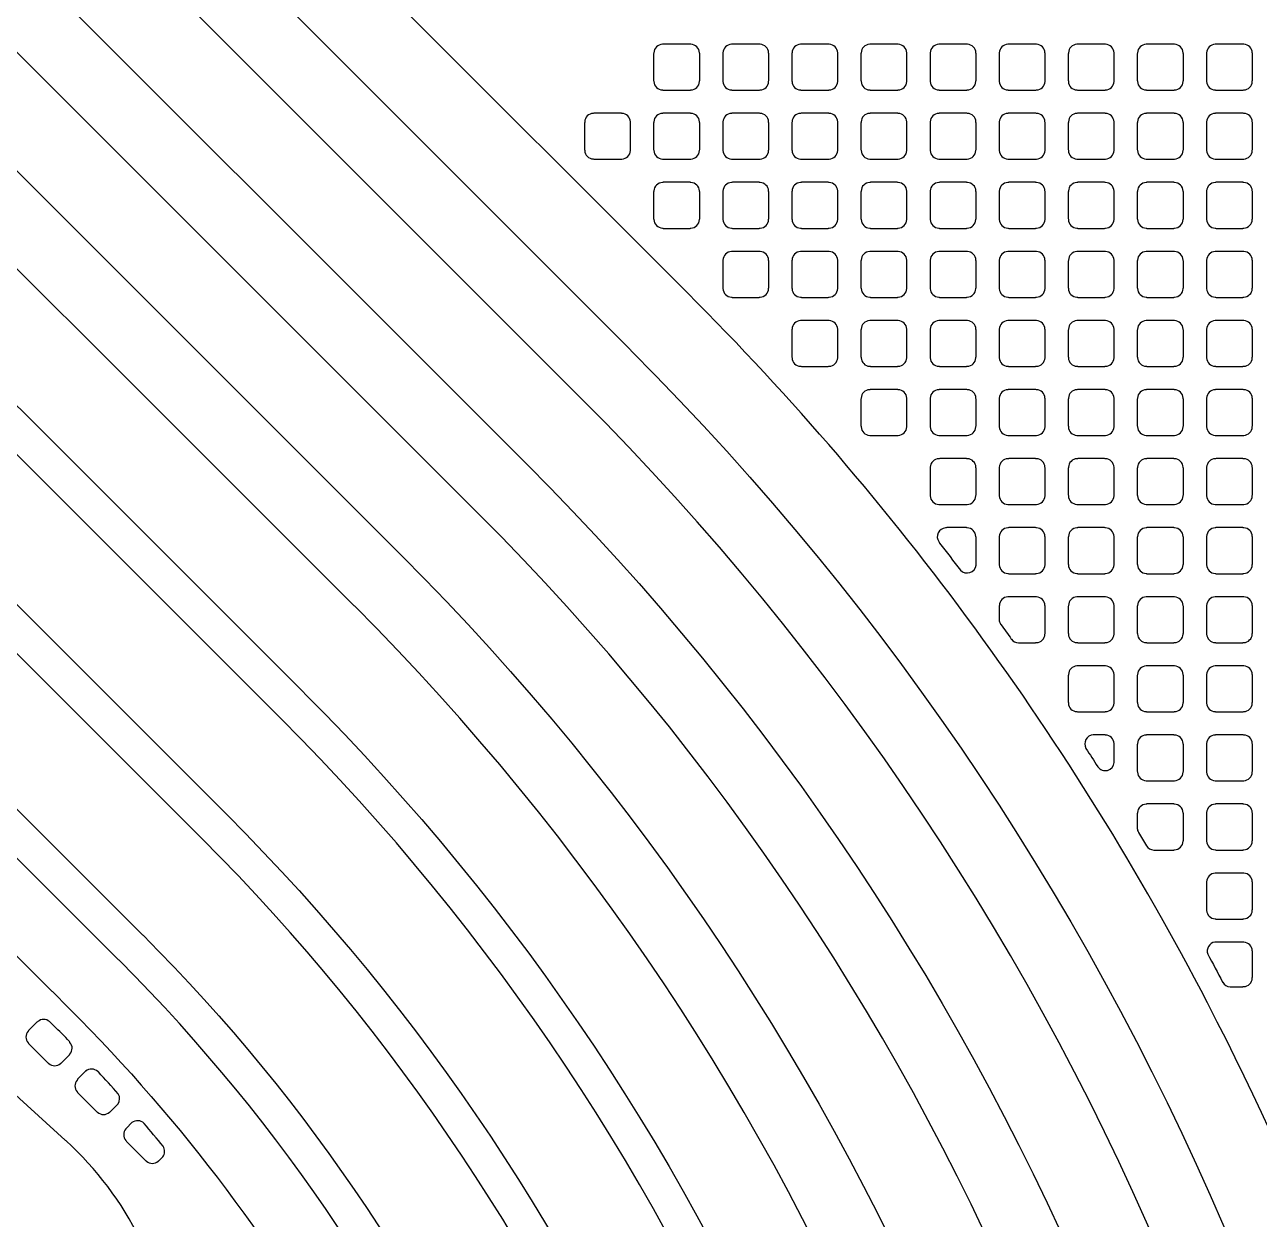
# Model space of a CAD drawing. Header units: millimetres. Extents: x 3440 to 3572, y 2 to 96.
# Drawn here: x 3527.485 to 3530.208, y 55.9 to 58.536 of the extents above; entities that cross this region are included whole.
import ezdxf

# ---------------------------------------------------------------- set-up
doc = ezdxf.new("R2010")
doc.units = ezdxf.units.MM
doc.header["$LTSCALE"] = 23.1
doc.layers.add('gbr-dxf', color=7, linetype='CONTINUOUS')
doc.layers.add('gbr-outline-dxf', color=2, linetype='CONTINUOUS')

msp = doc.modelspace()

# ---------------------------------------------------------------- linework, layer by layer
at = {"layer": 'gbr-dxf', "linetype": 'Continuous'}
for points in [[(3526.2816, 60.3579), (3528.821, 57.8184, -0.008901), (3528.8227, 57.8167, -0.198817), (3530.6284, 53.455, -0.009964)], [(3530.476, 53.4576, 0.198805), (3528.7133, 57.7107, -0.008527), (3528.7117, 57.7123), (3526.1736, 60.2504, -0.047409)], [(3526.0241, 60.1348), (3528.5916, 57.5673, -0.008541), (3528.5932, 57.5657, -0.198904), (3530.2983, 53.4491, -0.009964)], [(3530.2771, 49.9485, -0.19468), (3530.1459, 50.2667, -0.010745), (3530.1458, 50.2697), (3530.1458, 53.4471, -0.007697), (3530.1458, 53.449, -0.011768), (3530.1459, 53.4524, 0.198646), (3528.4871, 57.4563, -0.008795), (3528.4854, 57.4579), (3525.9145, 60.0288, -0.041071)], [(3525.7739, 59.9073), (3528.315, 57.3663, -0.013686), (3528.3179, 57.3635, -0.198913), (3529.9663, 53.3841, -0.007684), (3529.9663, 53.3821), (3529.9663, 50.2273, -0.007344), (3529.9662, 50.2255, 0.198037), (3530.1207, 49.8545, -0.008541), (3530.1223, 49.8529), (3530.3424, 49.6328, -0.01376)], [(3530.2375, 49.5221), (3530.0129, 49.7467, -0.009258), (3530.0112, 49.7485, -0.197955), (3529.8138, 50.2273, -0.007691), (3529.8139, 50.2293), (3529.8139, 53.3841, -0.007639), (3529.8139, 53.386, 0.198631), (3528.213, 57.2529, -0.013852), (3528.21, 57.2557), (3525.6624, 59.8033, -0.041025)], [(3525.5887, 59.5744), (3528.1004, 57.0627, -0.019676), (3528.1025, 57.0607, -0.198904), (3529.5998, 53.4458, -0.01087), (3529.5997, 53.4444), (3529.5997, 50.2527, -0.010722), (3529.5997, 50.2514, 0.198521), (3529.856, 49.634, -0.012506), (3529.8572, 49.6328), (3529.9777, 49.5123, -0.019717), (3529.9798, 49.5103, 0.198972), (3530.5817, 49.2609, -0.010857)], [(3530.5803, 49.1847, -0.197764), (3529.9279, 49.4544, -0.01972), (3529.9258, 49.4564), (3529.8021, 49.5801, -0.012236), (3529.801, 49.5813, -0.198468), (3529.5235, 50.2527, -0.01087), (3529.5235, 50.2541), (3529.5235, 53.4458, -0.010844), (3529.5236, 53.4471, 0.19869), (3528.0506, 57.0049, -0.019288), (3528.0485, 57.0068), (3525.5329, 59.5224, -0.042856)], [(3525.3895, 59.3347), (3527.9302, 56.794, -0.01212), (3527.9313, 56.7928, -0.198692), (3529.2949, 53.5018, -0.016823), (3529.295, 53.4994), (3529.295, 53.4994, -0.01087), (3529.2949, 53.498), (3529.2949, 50.208, -0.010757), (3529.2949, 50.2067, 0.198637), (3529.6091, 49.4496, -0.012534), (3529.6103, 49.4484), (3529.6653, 49.3934, -0.019705), (3529.6674, 49.3915, 0.198958), (3530.3503, 49.1085, -0.01087)], [(3530.3489, 49.0323, -0.197884), (3529.6155, 49.3356, -0.019695), (3529.6134, 49.3375), (3529.5552, 49.3957, -0.012167), (3529.5541, 49.3968, -0.198591), (3529.2187, 50.208, -0.01087), (3529.2187, 50.2094), (3529.2187, 53.4974, -0.014135), (3529.2187, 53.4994, 0.19892), (3527.8763, 56.7401, -0.012506), (3527.8751, 56.7413), (3525.3338, 59.2826, -0.042133)], [(3530.6024, 55.0527, 0.055953), (3530.0952, 56.3752, -0.032848), (3530.0938, 56.3781, 0.07689), (3528.947, 57.9444, -0.024028), (3528.9454, 57.9461), (3527.6296, 59.262, -0.019428)], [(3525.1076, 59.1655), (3527.744, 56.529, -0.019676), (3527.7461, 56.5271, -0.198902), (3528.9015, 53.7376, -0.01087), (3528.9015, 53.7363), (3528.9015, 50.2131, -0.010769), (3528.9015, 50.2118, 0.19862), (3529.2459, 49.3815, -0.012055), (3529.247, 49.3804), (3529.2868, 49.3406, -0.019359), (3529.2889, 49.3386, 0.198916), (3530.2124, 48.9561, -0.01087)], [(3530.211, 48.8799, -0.198101), (3529.2371, 49.2827, -0.019968), (3529.2349, 49.2847), (3529.192, 49.3276, -0.012668), (3529.1908, 49.3288, -0.198561), (3528.8253, 50.2131, -0.01087), (3528.8253, 50.2145), (3528.8253, 53.7376, -0.010831), (3528.8253, 53.739, 0.198623), (3527.6942, 56.4712, -0.019306), (3527.6921, 56.4731), (3525.0518, 59.1135, -0.042015)], [(3527.7397, 55.8566, 0.09403), (3527.5763, 56.0736, -0.024145), (3527.5746, 56.0753), (3527.1627, 56.4504, -0.013805), (3527.1618, 56.4512), (3527.0506, 56.5525, -0.028856), (3527.0485, 56.5544), (3526.0353, 57.4772, -0.027541), (3526.0333, 57.479), (3525.8099, 57.6824, -0.032548), (3525.8075, 57.6846), (3524.7946, 58.6071, -0.031164)], [(3525.3816, 58.6053, 0.111689), (3525.4464, 58.5027, -0.023293), (3525.4479, 58.5011), (3526.1436, 57.8052, -0.012841), (3526.1444, 57.8045), (3526.5741, 57.3747, -0.027224), (3526.576, 57.3729), (3526.6823, 57.2665, -0.013375), (3526.6831, 57.2657), (3527.0048, 56.944, -0.036076), (3527.0073, 56.9415), (3527.1128, 56.836, -0.028235), (3527.1147, 56.8341), (3527.5435, 56.4053, -0.03685), (3527.5461, 56.4027), (3527.5822, 56.3665, -0.023862), (3527.584, 56.3649, -0.142486), (3528.5834, 54.5458, -0.014431)]]:
    msp.add_lwpolyline(points, format="xyb", dxfattribs=at)
for points in [[(3528.8723, 58.4128, -0.095462), (3528.8727, 58.4109, 0.393729), (3528.8916, 58.3921, -0.095482), (3528.8934, 58.3917), (3528.9527, 58.3917, -0.092621), (3528.9545, 58.3921, 0.393729), (3528.9734, 58.4109, -0.101678), (3528.9739, 58.4129), (3528.9739, 58.4722, -0.092621), (3528.9735, 58.474, 0.393729), (3528.9546, 58.4928, -0.092282), (3528.9528, 58.4932), (3528.8935, 58.4932, -0.095462), (3528.8916, 58.4928, 0.393729), (3528.8727, 58.474, -0.09841), (3528.8723, 58.472)], [(3529.0247, 58.4128, -0.095462), (3529.0251, 58.4109, 0.393729), (3529.044, 58.3921, -0.092282), (3529.0457, 58.3917), (3529.1051, 58.3917, -0.101214), (3529.107, 58.3921, 0.393729), (3529.1259, 58.411, -0.088868), (3529.1262, 58.4127), (3529.1262, 58.4722, -0.092621), (3529.1258, 58.474, 0.393729), (3529.107, 58.4928, -0.095482), (3529.1051, 58.4932), (3529.0459, 58.4932, -0.098843), (3529.044, 58.4928, 0.393729), (3529.0251, 58.4739, -0.09841), (3529.0247, 58.472)], [(3529.177, 58.4128, -0.098843), (3529.1775, 58.4109, 0.393729), (3529.1964, 58.3921, -0.092282), (3529.1981, 58.3917), (3529.2574, 58.3917, -0.101214), (3529.2594, 58.3921, 0.393729), (3529.2783, 58.411, -0.09841), (3529.2787, 58.4129), (3529.2787, 58.472, -0.101214), (3529.2782, 58.474, 0.393729), (3529.2594, 58.4928, -0.095482), (3529.2575, 58.4932), (3529.1983, 58.4932, -0.098843), (3529.1964, 58.4928, 0.393729), (3529.1775, 58.4739, -0.101678), (3529.177, 58.472)], [(3529.3295, 58.4129, -0.098843), (3529.33, 58.411, 0.393729), (3529.3488, 58.3921, -0.101678), (3529.3508, 58.3917), (3529.4099, 58.3917, -0.098843), (3529.4118, 58.3921, 0.393729), (3529.4306, 58.411, -0.09841), (3529.4311, 58.4129), (3529.4311, 58.472, -0.101214), (3529.4306, 58.4739, 0.393729), (3529.4118, 58.4928, -0.09841), (3529.4099, 58.4932), (3529.3507, 58.4932, -0.101214), (3529.3488, 58.4928, 0.393729), (3529.3299, 58.4739, -0.088868), (3529.3295, 58.4722)], [(3529.4819, 58.4128, -0.095462), (3529.4823, 58.4109, 0.393729), (3529.5012, 58.3921, -0.095482), (3529.503, 58.3917), (3529.5623, 58.3917, -0.092621), (3529.5641, 58.3921, 0.393729), (3529.583, 58.4109, -0.101678), (3529.5835, 58.4129), (3529.5835, 58.4722, -0.092621), (3529.5831, 58.474, 0.393729), (3529.5642, 58.4928, -0.092282), (3529.5624, 58.4932), (3529.5031, 58.4932, -0.095462), (3529.5012, 58.4928, 0.393729), (3529.4823, 58.474, -0.09841), (3529.4819, 58.472)], [(3529.6343, 58.4128, -0.095462), (3529.6347, 58.4109, 0.393729), (3529.6536, 58.3921, -0.092282), (3529.6553, 58.3917), (3529.7146, 58.3917, -0.101214), (3529.7166, 58.3921, 0.393729), (3529.7355, 58.411, -0.088868), (3529.7358, 58.4127), (3529.7358, 58.4722, -0.092621), (3529.7354, 58.474, 0.393729), (3529.7166, 58.4928, -0.095482), (3529.7147, 58.4932), (3529.6555, 58.4932, -0.098843), (3529.6536, 58.4928, 0.393729), (3529.6347, 58.4739, -0.09841), (3529.6343, 58.472)], [(3529.7866, 58.413, -0.104567), (3529.7871, 58.411, 0.393729), (3529.806, 58.3921, -0.09841), (3529.8079, 58.3917), (3529.8671, 58.3917, -0.095462), (3529.869, 58.3921, 0.393729), (3529.8878, 58.4109, -0.104195), (3529.8883, 58.413), (3529.8883, 58.4718, -0.10699), (3529.8878, 58.4739, 0.393729), (3529.8689, 58.4928, -0.101678), (3529.867, 58.4932), (3529.8078, 58.4932, -0.092621), (3529.806, 58.4928, 0.393729), (3529.7872, 58.474, -0.107228), (3529.7866, 58.4719)], [(3529.9391, 58.4128, -0.095462), (3529.9395, 58.411, 0.393729), (3529.9584, 58.3921, -0.09841), (3529.9603, 58.3917), (3530.0195, 58.3917, -0.095462), (3530.0214, 58.3921, 0.393729), (3530.0402, 58.4109, -0.101678), (3530.0407, 58.4129), (3530.0407, 58.4719, -0.104567), (3530.0402, 58.4739, 0.393729), (3530.0213, 58.4928, -0.101678), (3530.0194, 58.4932), (3529.9602, 58.4932, -0.092621), (3529.9584, 58.4928, 0.393729), (3529.9396, 58.474, -0.09841), (3529.9391, 58.4721)], [(3530.0915, 58.4128, -0.095462), (3530.0919, 58.4109, 0.393729), (3530.1108, 58.3921, -0.095482), (3530.1126, 58.3917), (3530.1719, 58.3917, -0.092621), (3530.1737, 58.3921, 0.393729), (3530.1926, 58.4109, -0.101678), (3530.1931, 58.4129), (3530.1931, 58.4722, -0.092621), (3530.1927, 58.474, 0.393729), (3530.1738, 58.4928, -0.092282), (3530.172, 58.4932), (3530.1127, 58.4932, -0.095462), (3530.1108, 58.4928, 0.393729), (3530.0919, 58.474, -0.09841), (3530.0915, 58.472)], [(3528.7199, 58.2603, -0.122864), (3528.7204, 58.2585, 0.393733), (3528.7392, 58.2398, -0.122363), (3528.7409, 58.2393), (3528.8003, 58.2393, -0.098843), (3528.8022, 58.2397, 0.393729), (3528.8211, 58.2586, -0.095482), (3528.8215, 58.2604), (3528.8215, 58.3196, -0.098843), (3528.821, 58.3216, 0.393729), (3528.8022, 58.3404, -0.09841), (3528.8003, 58.3409), (3528.7411, 58.3409, -0.101214), (3528.7392, 58.3404, 0.393729), (3528.7203, 58.3215, -0.092282), (3528.7199, 58.3197)], [(3528.8723, 58.2604, -0.095462), (3528.8727, 58.2585, 0.393729), (3528.8916, 58.2397, -0.092282), (3528.8934, 58.2393), (3528.9528, 58.2393, -0.089302), (3528.9545, 58.2397, 0.393729), (3528.9734, 58.2585, -0.101678), (3528.9739, 58.2605), (3528.9739, 58.3198, -0.092621), (3528.9735, 58.3216, 0.393729), (3528.9546, 58.3404, -0.095482), (3528.9528, 58.3409), (3528.8935, 58.3409, -0.098843), (3528.8916, 58.3404, 0.393729), (3528.8727, 58.3216, -0.09841), (3528.8723, 58.3196)], [(3529.0247, 58.2604, -0.095462), (3529.0251, 58.2585, 0.393729), (3529.044, 58.2397, -0.088868), (3529.0457, 58.2393), (3529.1051, 58.2393, -0.098843), (3529.107, 58.2397, 0.393729), (3529.1259, 58.2586, -0.088868), (3529.1262, 58.2603), (3529.1262, 58.3198, -0.092621), (3529.1258, 58.3216, 0.393729), (3529.107, 58.3404, -0.09841), (3529.1051, 58.3409), (3529.0459, 58.3409, -0.101214), (3529.044, 58.3404, 0.393729), (3529.0251, 58.3215, -0.09841), (3529.0247, 58.3196)], [(3529.177, 58.2604, -0.098843), (3529.1775, 58.2585, 0.393729), (3529.1964, 58.2397, -0.088868), (3529.1981, 58.2393), (3529.2575, 58.2393, -0.098843), (3529.2594, 58.2397, 0.393729), (3529.2783, 58.2586, -0.09841), (3529.2787, 58.2605), (3529.2787, 58.3196, -0.101214), (3529.2782, 58.3216, 0.393729), (3529.2594, 58.3404, -0.09841), (3529.2575, 58.3409), (3529.1983, 58.3409, -0.101214), (3529.1964, 58.3404, 0.393729), (3529.1775, 58.3215, -0.101678), (3529.177, 58.3196)], [(3529.3295, 58.2605, -0.098843), (3529.33, 58.2586, 0.393729), (3529.3488, 58.2397, -0.09841), (3529.3507, 58.2393), (3529.4099, 58.2393, -0.095462), (3529.4118, 58.2397, 0.393729), (3529.4306, 58.2586, -0.09841), (3529.4311, 58.2605), (3529.4311, 58.3196, -0.101214), (3529.4306, 58.3215, 0.393729), (3529.4118, 58.3404, -0.101678), (3529.4098, 58.3409), (3529.3508, 58.3409, -0.104567), (3529.3488, 58.3404, 0.393729), (3529.3299, 58.3215, -0.088868), (3529.3295, 58.3198)], [(3529.4819, 58.2604, -0.095462), (3529.4823, 58.2585, 0.393729), (3529.5012, 58.2397, -0.092282), (3529.503, 58.2393), (3529.5624, 58.2393, -0.089302), (3529.5641, 58.2397, 0.393729), (3529.583, 58.2585, -0.101678), (3529.5835, 58.2605), (3529.5835, 58.3198, -0.092621), (3529.5831, 58.3216, 0.393729), (3529.5642, 58.3404, -0.095482), (3529.5624, 58.3409), (3529.5031, 58.3409, -0.098843), (3529.5012, 58.3404, 0.393729), (3529.4823, 58.3216, -0.09841), (3529.4819, 58.3196)], [(3529.6343, 58.2604, -0.095462), (3529.6347, 58.2585, 0.393729), (3529.6536, 58.2397, -0.088868), (3529.6553, 58.2393), (3529.7147, 58.2393, -0.098843), (3529.7166, 58.2397, 0.393729), (3529.7355, 58.2586, -0.088868), (3529.7358, 58.2603), (3529.7358, 58.3198, -0.092621), (3529.7354, 58.3216, 0.393729), (3529.7166, 58.3404, -0.09841), (3529.7147, 58.3409), (3529.6555, 58.3409, -0.101214), (3529.6536, 58.3404, 0.393729), (3529.6347, 58.3215, -0.09841), (3529.6343, 58.3196)], [(3529.7866, 58.2606, -0.104567), (3529.7871, 58.2586, 0.393729), (3529.806, 58.2397, -0.095482), (3529.8078, 58.2393), (3529.8672, 58.2393, -0.092621), (3529.869, 58.2397, 0.393729), (3529.8878, 58.2585, -0.104195), (3529.8883, 58.2606), (3529.8883, 58.3194, -0.10699), (3529.8878, 58.3215, 0.393729), (3529.8689, 58.3404, -0.104195), (3529.8669, 58.3409), (3529.8079, 58.3409, -0.095462), (3529.806, 58.3404, 0.393729), (3529.7872, 58.3216, -0.107228), (3529.7866, 58.3195)], [(3529.9391, 58.2604, -0.095462), (3529.9395, 58.2586, 0.393729), (3529.9584, 58.2397, -0.095482), (3529.9603, 58.2393), (3530.0196, 58.2393, -0.092621), (3530.0214, 58.2397, 0.393729), (3530.0402, 58.2585, -0.101678), (3530.0407, 58.2605), (3530.0407, 58.3195, -0.104567), (3530.0402, 58.3215, 0.393729), (3530.0213, 58.3404, -0.104195), (3530.0193, 58.3409), (3529.9603, 58.3409, -0.095462), (3529.9584, 58.3404, 0.393729), (3529.9396, 58.3216, -0.09841), (3529.9391, 58.3197)], [(3530.0915, 58.2604, -0.095462), (3530.0919, 58.2585, 0.393729), (3530.1108, 58.2397, -0.092282), (3530.1126, 58.2393), (3530.172, 58.2393, -0.089302), (3530.1737, 58.2397, 0.393729), (3530.1926, 58.2585, -0.101678), (3530.1931, 58.2605), (3530.1931, 58.3198, -0.092621), (3530.1927, 58.3216, 0.393729), (3530.1738, 58.3404, -0.095482), (3530.172, 58.3409), (3530.1127, 58.3409, -0.098843), (3530.1108, 58.3404, 0.393729), (3530.0919, 58.3216, -0.09841), (3530.0915, 58.3196)], [(3528.8723, 58.108, -0.128101), (3528.8728, 58.1061, 0.393732), (3528.8916, 58.0874, -0.134598), (3528.8935, 58.0868), (3528.9526, 58.0868, -0.098843), (3528.9545, 58.0873, 0.393729), (3528.9734, 58.1061, -0.101678), (3528.9739, 58.1081), (3528.9739, 58.1674, -0.092621), (3528.9735, 58.1692, 0.393729), (3528.9546, 58.188, -0.09841), (3528.9527, 58.1885), (3528.8936, 58.1885, -0.101214), (3528.8916, 58.188, 0.393729), (3528.8727, 58.1692, -0.09841), (3528.8723, 58.1672)], [(3529.0247, 58.108, -0.095462), (3529.0251, 58.1061, 0.393729), (3529.044, 58.0873, -0.09841), (3529.0459, 58.0868), (3529.1049, 58.0868, -0.10699), (3529.107, 58.0873, 0.393729), (3529.1259, 58.1062, -0.088868), (3529.1262, 58.1079), (3529.1262, 58.1674, -0.092621), (3529.1258, 58.1692, 0.393729), (3529.107, 58.188, -0.101678), (3529.105, 58.1885), (3529.046, 58.1885, -0.104567), (3529.044, 58.188, 0.393729), (3529.0251, 58.1691, -0.09841), (3529.0247, 58.1672)], [(3529.177, 58.108, -0.098843), (3529.1775, 58.1061, 0.393729), (3529.1964, 58.0873, -0.09841), (3529.1983, 58.0868), (3529.2573, 58.0868, -0.10699), (3529.2594, 58.0873, 0.393729), (3529.2783, 58.1062, -0.09841), (3529.2787, 58.1081), (3529.2787, 58.1672, -0.101214), (3529.2782, 58.1692, 0.393729), (3529.2594, 58.188, -0.101678), (3529.2574, 58.1885), (3529.1984, 58.1885, -0.104567), (3529.1964, 58.188, 0.393729), (3529.1775, 58.1691, -0.101678), (3529.177, 58.1672)], [(3529.3295, 58.1081, -0.098843), (3529.33, 58.1062, 0.393729), (3529.3488, 58.0873, -0.107228), (3529.3509, 58.0868), (3529.4098, 58.0868, -0.104567), (3529.4118, 58.0873, 0.393729), (3529.4306, 58.1062, -0.09841), (3529.4311, 58.1081), (3529.4311, 58.1672, -0.101214), (3529.4306, 58.1691, 0.393729), (3529.4118, 58.188, -0.104195), (3529.4097, 58.1885), (3529.3508, 58.1885, -0.10699), (3529.3488, 58.188, 0.393729), (3529.3299, 58.1691, -0.088868), (3529.3295, 58.1674)], [(3529.4819, 58.108, -0.095462), (3529.4823, 58.1061, 0.393729), (3529.5012, 58.0873, -0.101678), (3529.5031, 58.0868), (3529.5622, 58.0868, -0.098843), (3529.5641, 58.0873, 0.393729), (3529.583, 58.1061, -0.101678), (3529.5835, 58.1081), (3529.5835, 58.1674, -0.092621), (3529.5831, 58.1692, 0.393729), (3529.5642, 58.188, -0.09841), (3529.5623, 58.1885), (3529.5032, 58.1885, -0.101214), (3529.5012, 58.188, 0.393729), (3529.4823, 58.1692, -0.09841), (3529.4819, 58.1672)], [(3529.6343, 58.108, -0.095462), (3529.6347, 58.1061, 0.393729), (3529.6536, 58.0873, -0.09841), (3529.6555, 58.0868), (3529.7145, 58.0868, -0.10699), (3529.7166, 58.0873, 0.393729), (3529.7355, 58.1062, -0.088868), (3529.7358, 58.1079), (3529.7358, 58.1674, -0.092621), (3529.7354, 58.1692, 0.393729), (3529.7166, 58.188, -0.101678), (3529.7146, 58.1885), (3529.6556, 58.1885, -0.104567), (3529.6536, 58.188, 0.393729), (3529.6347, 58.1691, -0.09841), (3529.6343, 58.1672)], [(3529.7866, 58.1082, -0.104567), (3529.7871, 58.1062, 0.393729), (3529.806, 58.0873, -0.104195), (3529.808, 58.0868), (3529.867, 58.0868, -0.101214), (3529.869, 58.0873, 0.393729), (3529.8878, 58.1061, -0.104195), (3529.8883, 58.1082), (3529.8883, 58.167, -0.10699), (3529.8878, 58.1691, 0.393729), (3529.8689, 58.188, -0.107228), (3529.8669, 58.1885), (3529.8079, 58.1885, -0.098843), (3529.806, 58.188, 0.393729), (3529.7872, 58.1692, -0.107228), (3529.7866, 58.1671)], [(3529.9391, 58.108, -0.095462), (3529.9395, 58.1062, 0.393729), (3529.9584, 58.0873, -0.104195), (3529.9604, 58.0868), (3530.0194, 58.0868, -0.101214), (3530.0214, 58.0873, 0.393729), (3530.0402, 58.1061, -0.101678), (3530.0407, 58.1081), (3530.0407, 58.1671, -0.104567), (3530.0402, 58.1691, 0.393729), (3530.0213, 58.188, -0.107228), (3530.0193, 58.1885), (3529.9603, 58.1885, -0.098843), (3529.9584, 58.188, 0.393729), (3529.9396, 58.1692, -0.09841), (3529.9391, 58.1673)], [(3530.0915, 58.108, -0.095462), (3530.0919, 58.1061, 0.393729), (3530.1108, 58.0873, -0.101678), (3530.1127, 58.0868), (3530.1718, 58.0868, -0.098843), (3530.1737, 58.0873, 0.393729), (3530.1926, 58.1061, -0.101678), (3530.1931, 58.1081), (3530.1931, 58.1674, -0.092621), (3530.1927, 58.1692, 0.393729), (3530.1738, 58.188, -0.09841), (3530.1719, 58.1885), (3530.1128, 58.1885, -0.101214), (3530.1108, 58.188, 0.393729), (3530.0919, 58.1692, -0.09841), (3530.0915, 58.1672)], [(3529.0247, 57.9555, -0.119351), (3529.0251, 57.9538, 0.393743), (3529.044, 57.9349, -0.119092), (3529.0457, 57.9344), (3529.105, 57.9344, -0.101214), (3529.107, 57.9349, 0.393729), (3529.1258, 57.9538, -0.092282), (3529.1262, 57.9556), (3529.1262, 58.0149, -0.095462), (3529.1258, 58.0167, 0.393729), (3529.107, 58.0356, -0.095482), (3529.1051, 58.036), (3529.0459, 58.036, -0.098843), (3529.044, 58.0356, 0.393729), (3529.0251, 58.0167, -0.095482), (3529.0247, 58.0149)], [(3529.177, 57.9556, -0.098843), (3529.1775, 57.9537, 0.393729), (3529.1964, 57.9349, -0.095482), (3529.1982, 57.9344), (3529.2574, 57.9344, -0.104567), (3529.2594, 57.9349, 0.393729), (3529.2783, 57.9538, -0.09841), (3529.2787, 57.9557), (3529.2787, 58.0148, -0.101214), (3529.2782, 58.0168, 0.393729), (3529.2594, 58.0356, -0.092282), (3529.2576, 58.036), (3529.1982, 58.036, -0.095462), (3529.1964, 58.0356, 0.393729), (3529.1775, 58.0167, -0.101678), (3529.177, 58.0148)], [(3529.3295, 57.9557, -0.098843), (3529.33, 57.9538, 0.393729), (3529.3488, 57.9349, -0.104195), (3529.3508, 57.9344), (3529.4098, 57.9344, -0.101214), (3529.4118, 57.9349, 0.393729), (3529.4306, 57.9538, -0.09841), (3529.4311, 57.9557), (3529.4311, 58.0148, -0.101214), (3529.4306, 58.0167, 0.393729), (3529.4118, 58.0356, -0.095482), (3529.4099, 58.036), (3529.3507, 58.036, -0.098843), (3529.3488, 58.0356, 0.393729), (3529.3299, 58.0167, -0.088868), (3529.3295, 58.015)], [(3529.4819, 57.9556, -0.095462), (3529.4823, 57.9537, 0.393729), (3529.5012, 57.9349, -0.09841), (3529.5031, 57.9344), (3529.5623, 57.9344, -0.095462), (3529.5641, 57.9349, 0.393729), (3529.583, 57.9537, -0.101678), (3529.5835, 57.9557), (3529.5835, 58.015, -0.092621), (3529.5831, 58.0168, 0.393729), (3529.5642, 58.0356, -0.088868), (3529.5625, 58.036), (3529.503, 58.036, -0.092621), (3529.5012, 58.0356, 0.393729), (3529.4823, 58.0168, -0.09841), (3529.4819, 58.0148)], [(3529.6343, 57.9556, -0.095462), (3529.6347, 57.9537, 0.393729), (3529.6536, 57.9349, -0.095482), (3529.6554, 57.9344), (3529.7146, 57.9344, -0.104567), (3529.7166, 57.9349, 0.393729), (3529.7355, 57.9538, -0.088868), (3529.7358, 57.9555), (3529.7358, 58.015, -0.092621), (3529.7354, 58.0168, 0.393729), (3529.7166, 58.0356, -0.092282), (3529.7148, 58.036), (3529.6554, 58.036, -0.095462), (3529.6536, 58.0356, 0.393729), (3529.6347, 58.0167, -0.09841), (3529.6343, 58.0148)], [(3529.7866, 57.9558, -0.104567), (3529.7871, 57.9538, 0.393729), (3529.806, 57.9349, -0.101678), (3529.808, 57.9344), (3529.8671, 57.9344, -0.098843), (3529.869, 57.9349, 0.393729), (3529.8878, 57.9537, -0.104195), (3529.8883, 57.9558), (3529.8883, 58.0146, -0.10699), (3529.8878, 58.0167, 0.393729), (3529.8689, 58.0356, -0.09841), (3529.867, 58.036), (3529.8078, 58.036, -0.089302), (3529.806, 58.0356, 0.393729), (3529.7872, 58.0168, -0.107228), (3529.7866, 58.0147)], [(3529.9391, 57.9556, -0.095462), (3529.9395, 57.9538, 0.393729), (3529.9584, 57.9349, -0.101678), (3529.9604, 57.9344), (3530.0195, 57.9344, -0.098843), (3530.0214, 57.9349, 0.393729), (3530.0402, 57.9537, -0.101678), (3530.0407, 57.9557), (3530.0407, 58.0147, -0.104567), (3530.0402, 58.0167, 0.393729), (3530.0213, 58.0356, -0.09841), (3530.0194, 58.036), (3529.9602, 58.036, -0.089302), (3529.9584, 58.0356, 0.393729), (3529.9396, 58.0168, -0.09841), (3529.9391, 58.0149)], [(3530.0915, 57.9556, -0.095462), (3530.0919, 57.9537, 0.393729), (3530.1108, 57.9349, -0.09841), (3530.1127, 57.9344), (3530.1719, 57.9344, -0.095462), (3530.1737, 57.9349, 0.393729), (3530.1926, 57.9537, -0.101678), (3530.1931, 57.9557), (3530.1931, 58.015, -0.092621), (3530.1927, 58.0168, 0.393729), (3530.1738, 58.0356, -0.088868), (3530.1721, 58.036), (3530.1126, 58.036, -0.092621), (3530.1108, 58.0356, 0.393729), (3530.0919, 58.0168, -0.09841), (3530.0915, 58.0148)], [(3529.177, 57.8032, -0.098843), (3529.1775, 57.8013, 0.393729), (3529.1964, 57.7825, -0.092282), (3529.1981, 57.7821), (3529.2574, 57.7821, -0.101214), (3529.2594, 57.7825, 0.393729), (3529.2783, 57.8014, -0.09841), (3529.2787, 57.8033), (3529.2787, 57.8624, -0.101214), (3529.2782, 57.8644, 0.393729), (3529.2594, 57.8832, -0.095482), (3529.2575, 57.8836), (3529.1983, 57.8836, -0.098843), (3529.1964, 57.8832, 0.393729), (3529.1775, 57.8643, -0.101678), (3529.177, 57.8624)], [(3529.3295, 57.8033, -0.098843), (3529.33, 57.8014, 0.393729), (3529.3488, 57.7825, -0.101678), (3529.3508, 57.7821), (3529.4099, 57.7821, -0.098843), (3529.4118, 57.7825, 0.393729), (3529.4306, 57.8014, -0.09841), (3529.4311, 57.8033), (3529.4311, 57.8624, -0.101214), (3529.4306, 57.8643, 0.393729), (3529.4118, 57.8832, -0.09841), (3529.4099, 57.8836), (3529.3507, 57.8836, -0.101214), (3529.3488, 57.8832, 0.393729), (3529.3299, 57.8643, -0.088868), (3529.3295, 57.8626)], [(3529.4819, 57.8032, -0.095462), (3529.4823, 57.8013, 0.393729), (3529.5012, 57.7825, -0.095482), (3529.503, 57.7821), (3529.5623, 57.7821, -0.092621), (3529.5641, 57.7825, 0.393729), (3529.583, 57.8013, -0.101678), (3529.5835, 57.8033), (3529.5835, 57.8626, -0.092621), (3529.5831, 57.8644, 0.393729), (3529.5642, 57.8832, -0.092282), (3529.5624, 57.8836), (3529.5031, 57.8836, -0.095462), (3529.5012, 57.8832, 0.393729), (3529.4823, 57.8644, -0.09841), (3529.4819, 57.8624)], [(3529.6343, 57.8032, -0.095462), (3529.6347, 57.8013, 0.393729), (3529.6536, 57.7825, -0.092282), (3529.6553, 57.7821), (3529.7146, 57.7821, -0.101214), (3529.7166, 57.7825, 0.393729), (3529.7355, 57.8014, -0.088868), (3529.7358, 57.8031), (3529.7358, 57.8626, -0.092621), (3529.7354, 57.8644, 0.393729), (3529.7166, 57.8832, -0.095482), (3529.7147, 57.8836), (3529.6555, 57.8836, -0.098843), (3529.6536, 57.8832, 0.393729), (3529.6347, 57.8643, -0.09841), (3529.6343, 57.8624)], [(3529.7866, 57.8034, -0.104567), (3529.7871, 57.8014, 0.393729), (3529.806, 57.7825, -0.09841), (3529.8079, 57.7821), (3529.8671, 57.7821, -0.095462), (3529.869, 57.7825, 0.393729), (3529.8878, 57.8013, -0.104195), (3529.8883, 57.8034), (3529.8883, 57.8622, -0.10699), (3529.8878, 57.8643, 0.393729), (3529.8689, 57.8832, -0.101678), (3529.867, 57.8836), (3529.8078, 57.8836, -0.092621), (3529.806, 57.8832, 0.393729), (3529.7872, 57.8644, -0.107228), (3529.7866, 57.8623)], [(3529.9391, 57.8032, -0.095462), (3529.9395, 57.8014, 0.393729), (3529.9584, 57.7825, -0.09841), (3529.9603, 57.7821), (3530.0195, 57.7821, -0.095462), (3530.0214, 57.7825, 0.393729), (3530.0402, 57.8013, -0.101678), (3530.0407, 57.8033), (3530.0407, 57.8623, -0.104567), (3530.0402, 57.8643, 0.393729), (3530.0213, 57.8832, -0.101678), (3530.0194, 57.8836), (3529.9602, 57.8836, -0.092621), (3529.9584, 57.8832, 0.393729), (3529.9396, 57.8644, -0.09841), (3529.9391, 57.8625)], [(3530.0915, 57.8032, -0.095462), (3530.0919, 57.8013, 0.393729), (3530.1108, 57.7825, -0.095482), (3530.1126, 57.7821), (3530.1719, 57.7821, -0.092621), (3530.1737, 57.7825, 0.393729), (3530.1926, 57.8013, -0.101678), (3530.1931, 57.8033), (3530.1931, 57.8626, -0.092621), (3530.1927, 57.8644, 0.393729), (3530.1738, 57.8832, -0.092282), (3530.172, 57.8836), (3530.1127, 57.8836, -0.095462), (3530.1108, 57.8832, 0.393729), (3530.0919, 57.8644, -0.09841), (3530.0915, 57.8624)], [(3529.3295, 57.6509, -0.098843), (3529.33, 57.649, 0.393729), (3529.3488, 57.6301, -0.09841), (3529.3507, 57.6297), (3529.4099, 57.6297, -0.095462), (3529.4118, 57.6301, 0.393729), (3529.4306, 57.649, -0.09841), (3529.4311, 57.6509), (3529.4311, 57.71, -0.101214), (3529.4306, 57.7119, 0.393729), (3529.4118, 57.7308, -0.101678), (3529.4098, 57.7313), (3529.3508, 57.7313, -0.104567), (3529.3488, 57.7308, 0.393729), (3529.3299, 57.7119, -0.088868), (3529.3295, 57.7102)], [(3529.4819, 57.6508, -0.095462), (3529.4823, 57.6489, 0.393729), (3529.5012, 57.6301, -0.092282), (3529.503, 57.6297), (3529.5624, 57.6297, -0.089302), (3529.5641, 57.6301, 0.393729), (3529.583, 57.6489, -0.101678), (3529.5835, 57.6509), (3529.5835, 57.7102, -0.092621), (3529.5831, 57.712, 0.393729), (3529.5642, 57.7308, -0.095482), (3529.5624, 57.7313), (3529.5031, 57.7313, -0.098843), (3529.5012, 57.7308, 0.393729), (3529.4823, 57.712, -0.09841), (3529.4819, 57.71)], [(3529.6343, 57.6508, -0.095462), (3529.6347, 57.6489, 0.393729), (3529.6536, 57.6301, -0.088868), (3529.6553, 57.6297), (3529.7147, 57.6297, -0.098843), (3529.7166, 57.6301, 0.393729), (3529.7355, 57.649, -0.088868), (3529.7358, 57.6507), (3529.7358, 57.7102, -0.092621), (3529.7354, 57.712, 0.393729), (3529.7166, 57.7308, -0.09841), (3529.7147, 57.7313), (3529.6555, 57.7313, -0.101214), (3529.6536, 57.7308, 0.393729), (3529.6347, 57.7119, -0.09841), (3529.6343, 57.71)], [(3529.7866, 57.651, -0.104567), (3529.7871, 57.649, 0.393729), (3529.806, 57.6301, -0.095482), (3529.8078, 57.6297), (3529.8672, 57.6297, -0.092621), (3529.869, 57.6301, 0.393729), (3529.8878, 57.6489, -0.104195), (3529.8883, 57.651), (3529.8883, 57.7098, -0.10699), (3529.8878, 57.7119, 0.393729), (3529.8689, 57.7308, -0.104195), (3529.8669, 57.7313), (3529.8079, 57.7313, -0.095462), (3529.806, 57.7308, 0.393729), (3529.7872, 57.712, -0.107228), (3529.7866, 57.7099)], [(3529.9391, 57.6508, -0.095462), (3529.9395, 57.649, 0.393729), (3529.9584, 57.6301, -0.095482), (3529.9603, 57.6297), (3530.0196, 57.6297, -0.092621), (3530.0214, 57.6301, 0.393729), (3530.0402, 57.6489, -0.101678), (3530.0407, 57.6509), (3530.0407, 57.7099, -0.104567), (3530.0402, 57.7119, 0.393729), (3530.0213, 57.7308, -0.104195), (3530.0193, 57.7313), (3529.9603, 57.7313, -0.095462), (3529.9584, 57.7308, 0.393729), (3529.9396, 57.712, -0.09841), (3529.9391, 57.7101)], [(3530.0915, 57.6508, -0.095462), (3530.0919, 57.6489, 0.393729), (3530.1108, 57.6301, -0.092282), (3530.1126, 57.6297), (3530.172, 57.6297, -0.089302), (3530.1737, 57.6301, 0.393729), (3530.1926, 57.6489, -0.101678), (3530.1931, 57.6509), (3530.1931, 57.7102, -0.092621), (3530.1927, 57.712, 0.393729), (3530.1738, 57.7308, -0.095482), (3530.172, 57.7313), (3530.1127, 57.7313, -0.098843), (3530.1108, 57.7308, 0.393729), (3530.0919, 57.712, -0.09841), (3530.0915, 57.71)], [(3529.4819, 57.4984, -0.095462), (3529.4823, 57.4965, 0.393729), (3529.5012, 57.4777, -0.101678), (3529.5031, 57.4772), (3529.5622, 57.4772, -0.098843), (3529.5641, 57.4777, 0.393729), (3529.583, 57.4965, -0.101678), (3529.5835, 57.4985), (3529.5835, 57.5578, -0.092621), (3529.5831, 57.5596, 0.393729), (3529.5642, 57.5784, -0.09841), (3529.5623, 57.5789), (3529.5032, 57.5789, -0.101214), (3529.5012, 57.5784, 0.393729), (3529.4823, 57.5596, -0.09841), (3529.4819, 57.5576)], [(3529.6343, 57.4984, -0.095462), (3529.6347, 57.4965, 0.393729), (3529.6536, 57.4777, -0.09841), (3529.6555, 57.4772), (3529.7145, 57.4772, -0.10699), (3529.7166, 57.4777, 0.393729), (3529.7355, 57.4966, -0.088868), (3529.7358, 57.4983), (3529.7358, 57.5578, -0.092621), (3529.7354, 57.5596, 0.393729), (3529.7166, 57.5784, -0.101678), (3529.7146, 57.5789), (3529.6556, 57.5789, -0.104567), (3529.6536, 57.5784, 0.393729), (3529.6347, 57.5595, -0.09841), (3529.6343, 57.5576)], [(3529.7866, 57.4986, -0.104567), (3529.7871, 57.4966, 0.393729), (3529.806, 57.4777, -0.104195), (3529.808, 57.4772), (3529.867, 57.4772, -0.101214), (3529.869, 57.4777, 0.393729), (3529.8878, 57.4965, -0.104195), (3529.8883, 57.4986), (3529.8883, 57.5574, -0.10699), (3529.8878, 57.5595, 0.393729), (3529.8689, 57.5784, -0.107228), (3529.8669, 57.5789), (3529.8079, 57.5789, -0.098843), (3529.806, 57.5784, 0.393729), (3529.7872, 57.5596, -0.107228), (3529.7866, 57.5575)], [(3529.9391, 57.4984, -0.095462), (3529.9395, 57.4966, 0.393729), (3529.9584, 57.4777, -0.104195), (3529.9604, 57.4772), (3530.0194, 57.4772, -0.101214), (3530.0214, 57.4777, 0.393729), (3530.0402, 57.4965, -0.101678), (3530.0407, 57.4985), (3530.0407, 57.5575, -0.104567), (3530.0402, 57.5595, 0.393729), (3530.0213, 57.5784, -0.107228), (3530.0193, 57.5789), (3529.9603, 57.5789, -0.098843), (3529.9584, 57.5784, 0.393729), (3529.9396, 57.5596, -0.09841), (3529.9391, 57.5577)], [(3530.0915, 57.4984, -0.095462), (3530.0919, 57.4965, 0.393729), (3530.1108, 57.4777, -0.101678), (3530.1127, 57.4772), (3530.1718, 57.4772, -0.098843), (3530.1737, 57.4777, 0.393729), (3530.1926, 57.4965, -0.101678), (3530.1931, 57.4985), (3530.1931, 57.5578, -0.092621), (3530.1927, 57.5596, 0.393729), (3530.1738, 57.5784, -0.09841), (3530.1719, 57.5789), (3530.1128, 57.5789, -0.101214), (3530.1108, 57.5784, 0.393729), (3530.0919, 57.5596, -0.09841), (3530.0915, 57.5576)], [(3529.5013, 57.3955, -0.074162), (3529.5028, 57.3925, -0.002998), (3529.5491, 57.3324, 0.619209), (3529.5835, 57.3438), (3529.5835, 57.4051, -0.101214), (3529.583, 57.4071, 0.393729), (3529.5641, 57.426, -0.09841), (3529.5622, 57.4264), (3529.519, 57.4264, -0.066096), (3529.5161, 57.4258, 0.582395)], [(3529.6343, 57.346, -0.095462), (3529.6347, 57.3441, 0.393729), (3529.6536, 57.3253, -0.095482), (3529.6554, 57.3248), (3529.7146, 57.3248, -0.104567), (3529.7166, 57.3253, 0.393729), (3529.7355, 57.3442, -0.088868), (3529.7358, 57.3459), (3529.7358, 57.4054, -0.092621), (3529.7354, 57.4072, 0.393729), (3529.7166, 57.426, -0.092282), (3529.7148, 57.4264), (3529.6554, 57.4264, -0.095462), (3529.6536, 57.426, 0.393729), (3529.6347, 57.4071, -0.09841), (3529.6343, 57.4052)], [(3529.7866, 57.3462, -0.104567), (3529.7871, 57.3442, 0.393729), (3529.806, 57.3253, -0.101678), (3529.808, 57.3248), (3529.8671, 57.3248, -0.098843), (3529.869, 57.3253, 0.393729), (3529.8878, 57.3441, -0.104195), (3529.8883, 57.3462), (3529.8883, 57.405, -0.10699), (3529.8878, 57.4071, 0.393729), (3529.8689, 57.426, -0.09841), (3529.867, 57.4264), (3529.8078, 57.4264, -0.089302), (3529.806, 57.426, 0.393729), (3529.7872, 57.4072, -0.107228), (3529.7866, 57.4051)], [(3529.9391, 57.346, -0.095462), (3529.9395, 57.3442, 0.393729), (3529.9584, 57.3253, -0.101678), (3529.9604, 57.3248), (3530.0195, 57.3248, -0.098843), (3530.0214, 57.3253, 0.393729), (3530.0402, 57.3441, -0.101678), (3530.0407, 57.3461), (3530.0407, 57.4051, -0.104567), (3530.0402, 57.4071, 0.393729), (3530.0213, 57.426, -0.09841), (3530.0194, 57.4264), (3529.9602, 57.4264, -0.089302), (3529.9584, 57.426, 0.393729), (3529.9396, 57.4072, -0.09841), (3529.9391, 57.4053)], [(3530.0915, 57.346, -0.095462), (3530.0919, 57.3441, 0.393729), (3530.1108, 57.3253, -0.09841), (3530.1127, 57.3248), (3530.1719, 57.3248, -0.095462), (3530.1737, 57.3253, 0.393729), (3530.1926, 57.3441, -0.101678), (3530.1931, 57.3461), (3530.1931, 57.4054, -0.092621), (3530.1927, 57.4072, 0.393729), (3530.1738, 57.426, -0.088868), (3530.1721, 57.4264), (3530.1126, 57.4264, -0.092621), (3530.1108, 57.426, 0.393729), (3530.0919, 57.4072, -0.09841), (3530.0915, 57.4052)], [(3529.6343, 57.2242, -0.047179), (3529.6343, 57.2238, 0.139613), (3529.6377, 57.2134, -0.067431), (3529.638, 57.2128, -0.001615), (3529.6612, 57.1806, -0.055575), (3529.6616, 57.1802, 0.223154), (3529.6767, 57.1725), (3529.7147, 57.1725, -0.095462), (3529.7166, 57.1729, 0.393729), (3529.7354, 57.1917, -0.095482), (3529.7358, 57.1936), (3529.7358, 57.2528, -0.098843), (3529.7354, 57.2547, 0.393729), (3529.7165, 57.2736, -0.101678), (3529.7146, 57.274), (3529.6554, 57.274, -0.092621), (3529.6536, 57.2736, 0.393729), (3529.6348, 57.2548, -0.104195), (3529.6343, 57.2528)], [(3529.7866, 57.1938, -0.104567), (3529.7871, 57.1918, 0.393729), (3529.806, 57.1729, -0.09841), (3529.8079, 57.1725), (3529.8671, 57.1725, -0.095462), (3529.869, 57.1729, 0.393729), (3529.8878, 57.1917, -0.104195), (3529.8883, 57.1938), (3529.8883, 57.2526, -0.10699), (3529.8878, 57.2547, 0.393729), (3529.8689, 57.2736, -0.101678), (3529.867, 57.274), (3529.8078, 57.274, -0.092621), (3529.806, 57.2736, 0.393729), (3529.7872, 57.2548, -0.107228), (3529.7866, 57.2527)], [(3529.9391, 57.1936, -0.095462), (3529.9395, 57.1918, 0.393729), (3529.9584, 57.1729, -0.09841), (3529.9603, 57.1725), (3530.0195, 57.1725, -0.095462), (3530.0214, 57.1729, 0.393729), (3530.0402, 57.1917, -0.101678), (3530.0407, 57.1937), (3530.0407, 57.2527, -0.104567), (3530.0402, 57.2547, 0.393729), (3530.0213, 57.2736, -0.101678), (3530.0194, 57.274), (3529.9602, 57.274, -0.092621), (3529.9584, 57.2736, 0.393729), (3529.9396, 57.2548, -0.09841), (3529.9391, 57.2529)], [(3530.0915, 57.1936, -0.095462), (3530.0919, 57.1917, 0.393729), (3530.1108, 57.1729, -0.095482), (3530.1126, 57.1725), (3530.1719, 57.1725, -0.092621), (3530.1737, 57.1729, 0.393729), (3530.1926, 57.1917, -0.101678), (3530.1931, 57.1937), (3530.1931, 57.253, -0.092621), (3530.1927, 57.2548, 0.393729), (3530.1738, 57.2736, -0.092282), (3530.172, 57.274), (3530.1127, 57.274, -0.095462), (3530.1108, 57.2736, 0.393729), (3530.0919, 57.2548, -0.09841), (3530.0915, 57.2528)], [(3529.7866, 57.0414, -0.104567), (3529.7871, 57.0394, 0.393729), (3529.806, 57.0205, -0.095482), (3529.8078, 57.0201), (3529.8672, 57.0201, -0.092621), (3529.869, 57.0205, 0.393729), (3529.8878, 57.0393, -0.104195), (3529.8883, 57.0414), (3529.8883, 57.1002, -0.10699), (3529.8878, 57.1023, 0.393729), (3529.8689, 57.1212, -0.104195), (3529.8669, 57.1217), (3529.8079, 57.1217, -0.095462), (3529.806, 57.1212, 0.393729), (3529.7872, 57.1024, -0.107228), (3529.7866, 57.1003)], [(3529.9391, 57.0412, -0.095462), (3529.9395, 57.0394, 0.393729), (3529.9584, 57.0205, -0.095482), (3529.9603, 57.0201), (3530.0196, 57.0201, -0.092621), (3530.0214, 57.0205, 0.393729), (3530.0402, 57.0393, -0.101678), (3530.0407, 57.0413), (3530.0407, 57.1003, -0.104567), (3530.0402, 57.1023, 0.393729), (3530.0213, 57.1212, -0.104195), (3530.0193, 57.1217), (3529.9603, 57.1217, -0.095462), (3529.9584, 57.1212, 0.393729), (3529.9396, 57.1024, -0.09841), (3529.9391, 57.1005)], [(3530.0915, 57.0412, -0.095462), (3530.0919, 57.0393, 0.393729), (3530.1108, 57.0205, -0.092282), (3530.1126, 57.0201), (3530.172, 57.0201, -0.089302), (3530.1737, 57.0205, 0.393729), (3530.1926, 57.0393, -0.101678), (3530.1931, 57.0413), (3530.1931, 57.1006, -0.092621), (3530.1927, 57.1024, 0.393729), (3530.1738, 57.1212, -0.095482), (3530.172, 57.1217), (3530.1127, 57.1217, -0.098843), (3530.1108, 57.1212, 0.393729), (3530.0919, 57.1024, -0.09841), (3530.0915, 57.1004)], [(3529.8258, 56.9394), (3529.8258, 56.9393, -0.001938), (3529.8519, 56.8987), (3529.852, 56.8986, 0.684439), (3529.8883, 56.9082), (3529.8883, 56.948, -0.101214), (3529.8878, 56.95, 0.393729), (3529.869, 56.9688, -0.101678), (3529.867, 56.9693), (3529.8422, 56.9693), (3529.842, 56.9693, 0.553848)], [(3529.9391, 56.8888, -0.095462), (3529.9395, 56.887, 0.393729), (3529.9584, 56.8681, -0.104195), (3529.9604, 56.8676), (3530.0194, 56.8676, -0.101214), (3530.0214, 56.8681, 0.393729), (3530.0402, 56.8869, -0.101678), (3530.0407, 56.8889), (3530.0407, 56.9479, -0.104567), (3530.0402, 56.9499, 0.393729), (3530.0213, 56.9688, -0.107228), (3530.0193, 56.9693), (3529.9603, 56.9693, -0.098843), (3529.9584, 56.9688, 0.393729), (3529.9396, 56.95, -0.09841), (3529.9391, 56.9481)], [(3530.0915, 56.8888, -0.095462), (3530.0919, 56.8869, 0.393729), (3530.1108, 56.8681, -0.101678), (3530.1127, 56.8676), (3530.1718, 56.8676, -0.098843), (3530.1737, 56.8681, 0.393729), (3530.1926, 56.8869, -0.101678), (3530.1931, 56.8889), (3530.1931, 56.9482, -0.092621), (3530.1927, 56.95, 0.393729), (3530.1738, 56.9688, -0.09841), (3530.1719, 56.9693), (3530.1128, 56.9693, -0.101214), (3530.1108, 56.9688, 0.393729), (3530.0919, 56.95, -0.09841), (3530.0915, 56.948)], [(3529.9391, 56.7627, 0.11221), (3529.9416, 56.7542, -0.054905), (3529.9418, 56.7538, -0.001397), (3529.9592, 56.7247, -0.04013), (3529.9594, 56.7244, 0.245642), (3529.9755, 56.7152), (3530.0195, 56.7152, -0.098843), (3530.0214, 56.7157, 0.393729), (3530.0402, 56.7345, -0.101678), (3530.0407, 56.7365), (3530.0407, 56.7955, -0.104567), (3530.0402, 56.7975, 0.393729), (3530.0213, 56.8164, -0.09841), (3530.0194, 56.8168), (3529.9602, 56.8168, -0.089302), (3529.9584, 56.8164, 0.393729), (3529.9396, 56.7976, -0.09841), (3529.9391, 56.7957)], [(3530.0915, 56.7364, -0.095462), (3530.0919, 56.7345, 0.393729), (3530.1108, 56.7157, -0.09841), (3530.1127, 56.7152), (3530.1719, 56.7152, -0.095462), (3530.1737, 56.7157, 0.393729), (3530.1926, 56.7345, -0.101678), (3530.1931, 56.7365), (3530.1931, 56.7958, -0.092621), (3530.1927, 56.7976, 0.393729), (3530.1738, 56.8164, -0.088868), (3530.1721, 56.8168), (3530.1126, 56.8168, -0.092621), (3530.1108, 56.8164, 0.393729), (3530.0919, 56.7976, -0.09841), (3530.0915, 56.7956)], [(3530.0915, 56.584, -0.095462), (3530.0919, 56.5821, 0.393729), (3530.1108, 56.5633, -0.095482), (3530.1126, 56.5629), (3530.1719, 56.5629, -0.092621), (3530.1737, 56.5633, 0.393729), (3530.1926, 56.5821, -0.101678), (3530.1931, 56.5841), (3530.1931, 56.6434, -0.092621), (3530.1927, 56.6452, 0.393729), (3530.1738, 56.664, -0.092282), (3530.172, 56.6644), (3530.1127, 56.6644, -0.095462), (3530.1108, 56.664, 0.393729), (3530.0919, 56.6452, -0.09841), (3530.0915, 56.6432)], [(3530.0944, 56.4857, -0.002773), (3530.1272, 56.4238, -0.040942), (3530.1274, 56.4235, 0.259607), (3530.1441, 56.4134), (3530.1718, 56.4134, -0.094377), (3530.1737, 56.4138, 0.39466), (3530.1926, 56.4327, -0.099881), (3530.1931, 56.4346), (3530.1931, 56.491, -0.092621), (3530.1927, 56.4928, 0.393729), (3530.1738, 56.5116, -0.095482), (3530.172, 56.5121), (3530.1098, 56.5121, 0.450664)], [(3527.4928, 56.2895, -0.092162), (3527.4938, 56.288), (3527.5366, 56.2451, -0.08752), (3527.5381, 56.2442, 0.37889), (3527.564, 56.2442, -0.096117), (3527.5657, 56.2452), (3527.5837, 56.2632, -0.109185), (3527.5848, 56.2651, 0.374556), (3527.585, 56.2907, -0.108682), (3527.584, 56.2926, 0.003386), (3527.5497, 56.3274, -0.023885), (3527.548, 56.329), (3527.5413, 56.3356, -0.08752), (3527.5398, 56.3365, 0.379605), (3527.5139, 56.3365, -0.096458), (3527.5122, 56.3355), (3527.4938, 56.3171, -0.096627), (3527.4928, 56.3155, 0.3795)], [(3527.6007, 56.1817, -0.100285), (3527.6017, 56.18), (3527.6442, 56.1375, -0.096627), (3527.6458, 56.1366, 0.37981), (3527.6718, 56.1366, -0.096625), (3527.6734, 56.1375), (3527.6912, 56.1553, 0.28709), (3527.6916, 56.177, 0.004509), (3527.6476, 56.2255, -0.075347), (3527.6464, 56.2264, 0.390312), (3527.6195, 56.2269, -0.06118), (3527.6185, 56.2262), (3527.6017, 56.2093, -0.096627), (3527.6007, 56.2077, 0.379731)], [(3527.7084, 56.074, -0.10047), (3527.7094, 56.0723), (3527.752, 56.0297, -0.096111), (3527.7536, 56.0287, 0.37954), (3527.7796, 56.0287, -0.096117), (3527.7812, 56.0297), (3527.7896, 56.0381, 0.319924), (3527.7904, 56.0615, 0.004517), (3527.7484, 56.1119, 0.383954), (3527.7215, 56.1137), (3527.7094, 56.1016, -0.096627), (3527.7084, 56.1, 0.379731)]]:
    msp.add_lwpolyline(points, format="xyb", close=True, dxfattribs=at)
at = {"layer": 'gbr-outline-dxf', "linetype": 'Continuous', "const_width": 0.000025}
msp.add_lwpolyline([(3541.5863, 48.1533), (3541.5863, 55.5349, 0.211094), (3541.4229, 55.9046), (3535.7496, 61.0709, -0.211095), (3535.5863, 61.4406), (3535.5863, 69.3438, 0.414217), (3535.0863, 69.8438), (3522.0863, 69.8438, 0.414217), (3521.5863, 69.3438), (3521.5863, 61.4406, 0.211094), (3521.7497, 61.0709), (3527.4229, 55.9046, -0.211095), (3527.5863, 55.5349), (3527.5863, 46.7771, 0.414217), (3528.0863, 46.2771), (3533.0863, 46.2771, 0.414217), (3533.5863, 46.7771), (3533.5863, 47.1533, -0.414217), (3534.0863, 47.6533), (3541.0863, 47.6533, 0.414217)], format="xyb", close=True, dxfattribs=at)

doc.saveas('drawing.dxf')
